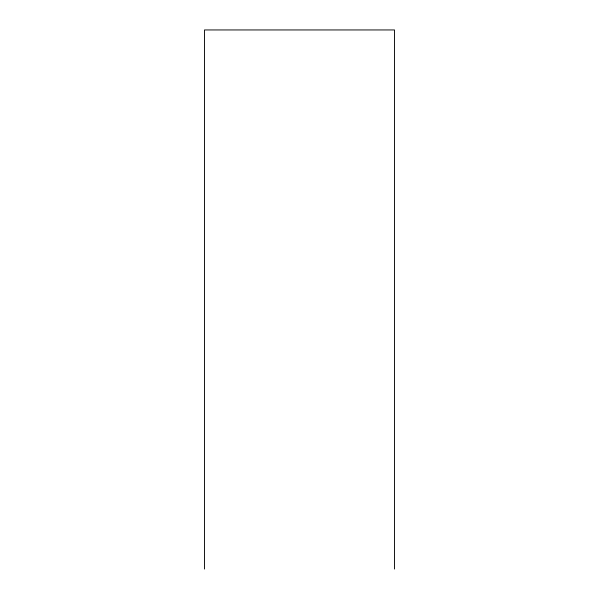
<?xml version="1.0" encoding="UTF-8"?>
<svg xmlns="http://www.w3.org/2000/svg" width="599" height="599" viewBox="0 0 599 599"><rect width="100%" height="100%" fill="white"/><g stroke="black" fill="none" stroke-linecap="round" stroke-linejoin="round"><path stroke-width="0.9" d="M394.509 569.05L394.509 29.95L204.491 29.95L204.491 569.05"/></g></svg>
